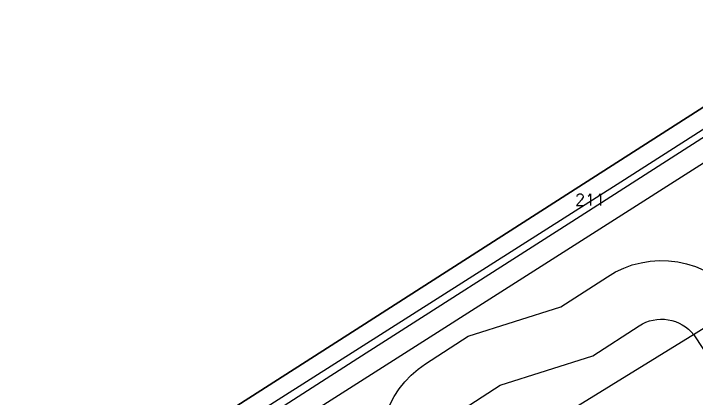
# Model space of a CAD drawing. Header units: metres. Extents: x 394605 to 1395358, y 4171135 to 6406139.
# Drawn here: x 1394504.7 to 1394621.4, y 4172749.5 to 4172815.2 of the extents above; entities that cross this region are included whole.
import ezdxf

# ---------------------------------------------------------------- set-up
doc = ezdxf.new("R2010")
doc.units = ezdxf.units.M
doc.header["$LTSCALE"] = 2
doc.layers.add('T-SECTION AH', color=3, linetype='Continuous')
doc.styles.get("Standard").update_dxf_attribs({"font": 'txt.shx'})

msp = doc.modelspace()

# ---------------------------------------------------------------- linework, layer by layer
at = {"layer": 'T-SECTION AH', "color": 45, "flags": 128}
for points in [[(1394548.37, 4172715.79), (1394879.17, 4172919.44), (1395015.38, 4173013.45)], [(1394686.52, 4172836.86), (1394625.86, 4172797.56), (1394608.46, 4172786.45), (1394537.25, 4172741.23), (1394524.6, 4172735.05), (1394510.34, 4172723.13), (1394487.95, 4172712.05), (1394462.2, 4172706.78), (1394440.9, 4172700.16), (1394420.12, 4172692.48), (1394406.71, 4172689.19), (1394395.39, 4172684.57), (1394387.49, 4172679.66), (1394382.47, 4172675.25), (1394376.38, 4172669.54), (1394366.84, 4172657.84), (1394330.22, 4172639.29), (1394322.6, 4172636.74), (1394236.35, 4172581.42), (1394181.76, 4172546.79), (1394149.06, 4172525.6)], [(1394493.13, 4172736.61), (1394518.82, 4172738.36), (1394531.77, 4172742.48), (1394535.74, 4172743.7), (1394561.81, 4172760.36), (1394602.09, 4172786.14), (1394637.53, 4172808.82)], [(1394493.13, 4172736.61), (1394518.82, 4172738.36), (1394531.77, 4172742.48), (1394535.74, 4172743.7), (1394561.81, 4172760.36), (1394602.09, 4172786.14), (1394637.53, 4172808.82)], [(1394493.13, 4172736.61), (1394518.82, 4172738.36), (1394531.77, 4172742.48), (1394535.74, 4172743.7), (1394561.81, 4172760.36), (1394602.09, 4172786.14), (1394637.53, 4172808.82)], [(1394298.8, 4172619.74), (1394323.01, 4172635.31), (1394329.62, 4172637.6), (1394356.12, 4172650.08), (1394366.42, 4172655.94), (1394367.82, 4172656.94), (1394377.25, 4172668.46), (1394383.7, 4172674.99), (1394392.08, 4172681.36), (1394401.33, 4172686.03), (1394406.99, 4172688.29), (1394420.72, 4172691.83), (1394428.54, 4172694.37), (1394435.84, 4172696.89), (1394451.24, 4172702.55), (1394461.71, 4172705.53), (1394487.82, 4172711.15), (1394503.05, 4172718.22), (1394509.79, 4172721.22), (1394525.37, 4172733.94), (1394538.52, 4172740.36), (1394563.53, 4172756.41), (1394601.52, 4172780.63), (1394639.31, 4172804.81)], [(1394568.98, 4172748.42), (1394569.71, 4172749.81), (1394570.57, 4172751.13), (1394571.56, 4172752.36), (1394572.64, 4172753.5), (1394573.82, 4172754.53), (1394575.1, 4172755.44), (1394582.38, 4172760.16), (1394598.22, 4172765.15), (1394606.17, 4172770.3), (1394607.53, 4172771.1), (1394608.95, 4172771.77), (1394610.42, 4172772.3), (1394611.95, 4172772.68), (1394613.5, 4172772.94), (1394615.06, 4172773.04), (1394616.63, 4172773), (1394618.19, 4172772.82), (1394619.71, 4172772.49), (1394621.22, 4172772.03), (1394622.67, 4172771.43)], [(1394580.55, 4172747.05), (1394587.83, 4172751.77), (1394603.67, 4172756.76), (1394611.61, 4172761.91), (1394612.17, 4172762.24), (1394612.76, 4172762.51), (1394613.37, 4172762.74), (1394613.99, 4172762.89), (1394614.63, 4172763), (1394615.27, 4172763.04), (1394615.92, 4172763.03), (1394616.56, 4172762.95), (1394617.19, 4172762.82), (1394617.81, 4172762.62), (1394618.41, 4172762.38), (1394618.97, 4172762.08), (1394619.52, 4172761.73), (1394620.03, 4172761.32), (1394620.49, 4172760.88), (1394620.92, 4172760.38), (1394621.29, 4172759.86), (1394635.16, 4172738.57)]]:
    msp.add_lwpolyline(points, dxfattribs=at)
for points in [[(1394510.74, 4172737.81), (1394525.88, 4172714.12), (1394529.31, 4172730.42), (1394630.71, 4172794.93), (1394635.75, 4172798.14), (1394692.67, 4172834.39), (1394699.37, 4172838.67), (1394719.78, 4172851.74), (1394715.35, 4172858.59), (1394687.89, 4172841.04), (1394637.53, 4172808.82), (1394602.09, 4172786.14), (1394561.81, 4172760.36), (1394535.74, 4172743.7), (1394531.77, 4172742.48), (1394518.82, 4172738.36), (1394510.74, 4172737.81)], [(1394638.83, 4172671.27), (1394578.35, 4172631.67), (1394525.51, 4172712.37), (1394525.88, 4172714.12), (1394529.31, 4172730.42), (1394630.71, 4172794.93), (1394635.75, 4172798.14), (1394659.52, 4172760.79), (1394683.21, 4172723.58), (1394657.39, 4172706.98), (1394635.54, 4172692.89), (1394630.52, 4172689.62), (1394686.23, 4172603.69), (1394682.97, 4172601.57), (1394638.83, 4172671.27)]]:
    msp.add_lwpolyline(points, close=True, dxfattribs=at)

# ---------------------------------------------------------------- texts
at = {"layer": 'T-SECTION AH', "color": 45}
msp.add_text('211', height=2, dxfattribs=at).set_placement((1394600.63, 4172782.45))

doc.saveas('drawing.dxf')
